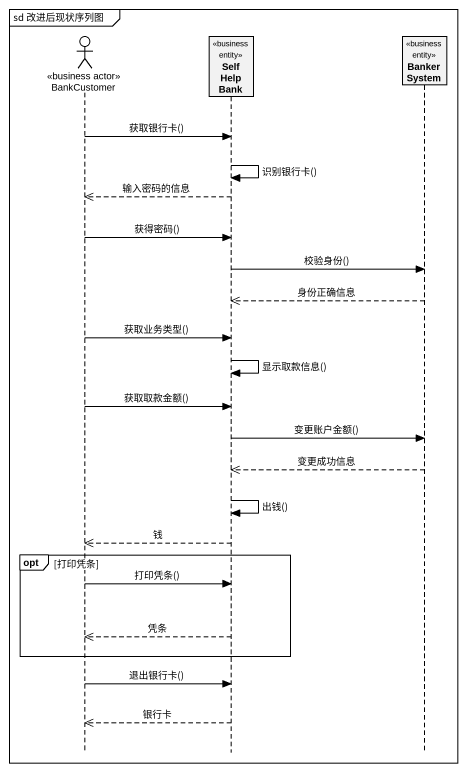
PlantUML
@startuml
mainframe sd 改进后现状序列图
hide footbox
actor BankCustomer <<business actor>>
participant SelfHelpBank <<business entity>>
participant BankerSystem <<business entity>>

BankCustomer -> SelfHelpBank : 获取银行卡()
SelfHelpBank -> SelfHelpBank : 识别银行卡()
SelfHelpBank -->> BankCustomer : 输入密码的信息
BankCustomer -> SelfHelpBank : 获得密码()
SelfHelpBank -> BankerSystem : 校验身份()
BankerSystem -->> SelfHelpBank : 身份正确信息
BankCustomer -> SelfHelpBank : 获取业务类型()
SelfHelpBank -> SelfHelpBank : 显示取款信息()
BankCustomer -> SelfHelpBank : 获取取款金额()
SelfHelpBank -> BankerSystem : 变更账户金额()
BankerSystem -->> SelfHelpBank : 变更成功信息
SelfHelpBank -> SelfHelpBank : 出钱()
SelfHelpBank -->> BankCustomer : 钱
opt 打印凭条
  BankCustomer -> SelfHelpBank : 打印凭条()
  SelfHelpBank -->> BankCustomer : 凭条
end
BankCustomer -> SelfHelpBank : 退出银行卡()
SelfHelpBank -->> BankCustomer : 银行卡
@enduml
